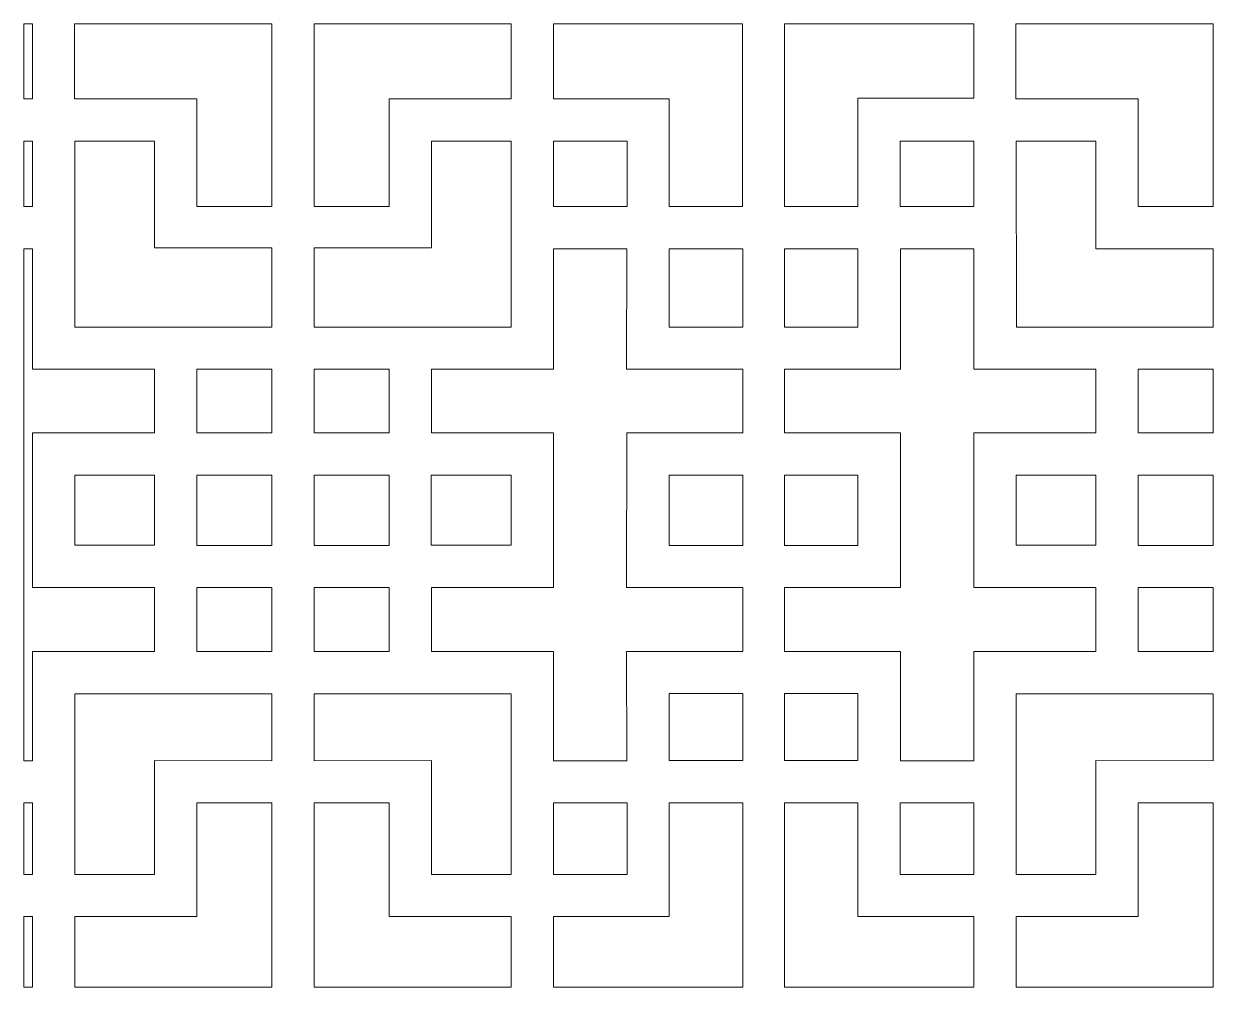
# Model space of a CAD drawing. Header units: centimetres. Extents: x -193 to 324, y -200 to 64.
# Drawn here: x -193.1 to -142.4, y -24.3 to 16.8 of the extents above; entities that cross this region are included whole.
import ezdxf

# ---------------------------------------------------------------- set-up
doc = ezdxf.new("R2010")
doc.units = ezdxf.units.CM
doc.header["$MEASUREMENT"] = 0
doc.layers.add('layer 1', color=7, linetype='Continuous')

msp = doc.modelspace()

# ---------------------------------------------------------------- linework, layer by layer
at = {"layer": 'layer 1', "color": 114, "lineweight": 9}
for points, knots in [([(-193.07662, 13.57045), (-193.07662, 13.57045), (-193.07662, 16.7705), (-193.07662, 16.7705), (-193.07662, 16.7705), (-193.07662, 16.7705), (-192.71046, 16.77046), (-192.71046, 16.77046), (-192.71046, 16.77046), (-192.71046, 16.77046), (-192.71046, 13.57046), (-192.71046, 13.57046), (-192.71046, 13.57046), (-192.71046, 13.57046), (-193.07662, 13.57045), (-193.07662, 13.57045)], [0, 0, 0, 0, 0.2, 0.2, 0.2, 0.2, 0.4, 0.4, 0.4, 0.4, 0.6, 0.6, 0.6, 0.6, 1, 1, 1, 1]), ([(-182.50546, 16.77046), (-182.50546, 16.77046), (-182.50546, 8.98046), (-182.50546, 8.98046), (-182.50546, 8.98046), (-182.50546, 8.98046), (-185.70296, 8.98046), (-185.70296, 8.98046), (-185.70296, 8.98046), (-185.70296, 8.98046), (-185.70296, 13.57046), (-185.70296, 13.57046), (-185.70296, 13.57046), (-185.70296, 13.57046), (-190.91046, 13.57046), (-190.91046, 13.57046), (-190.91046, 13.57046), (-190.91046, 13.57046), (-190.91046, 16.77046), (-190.91046, 16.77046), (-190.91046, 16.77046), (-190.91046, 16.77046), (-182.50546, 16.77046), (-182.50546, 16.77046)], [0, 0, 0, 0, 0.14285714, 0.14285714, 0.14285714, 0.14285714, 0.28571429, 0.28571429, 0.28571429, 0.28571429, 0.42857143, 0.42857143, 0.42857143, 0.42857143, 0.57142857, 0.57142857, 0.57142857, 0.57142857, 0.71428571, 0.71428571, 0.71428571, 0.71428571, 1, 1, 1, 1]), ([(-180.7059, 16.77046), (-180.7059, 16.77046), (-180.7059, 8.98046), (-180.7059, 8.98046), (-180.7059, 8.98046), (-180.7059, 8.98046), (-177.5084, 8.98046), (-177.5084, 8.98046), (-177.5084, 8.98046), (-177.5084, 8.98046), (-177.5084, 13.57046), (-177.5084, 13.57046), (-177.5084, 13.57046), (-177.5084, 13.57046), (-172.3009, 13.57046), (-172.3009, 13.57046), (-172.3009, 13.57046), (-172.3009, 13.57046), (-172.3009, 16.77046), (-172.3009, 16.77046), (-172.3009, 16.77046), (-172.3009, 16.77046), (-180.7059, 16.77046), (-180.7059, 16.77046)], [0, 0, 0, 0, 0.14285714, 0.14285714, 0.14285714, 0.14285714, 0.28571429, 0.28571429, 0.28571429, 0.28571429, 0.42857143, 0.42857143, 0.42857143, 0.42857143, 0.57142857, 0.57142857, 0.57142857, 0.57142857, 0.71428571, 0.71428571, 0.71428571, 0.71428571, 1, 1, 1, 1]), ([(-170.5009, 16.77046), (-170.5009, 16.77046), (-170.5009, 13.57046), (-170.5009, 13.57046), (-170.5009, 13.57046), (-170.5009, 13.57046), (-165.5684, 13.57047), (-165.5684, 13.57047), (-165.5684, 13.57047), (-165.5684, 13.57047), (-165.5684, 8.98046), (-165.5684, 8.98046), (-165.5684, 8.98046), (-165.5684, 8.98046), (-162.4434, 8.98046), (-162.4434, 8.98046), (-162.4434, 8.98046), (-162.4434, 8.98046), (-162.4434, 16.77046), (-162.4434, 16.77046), (-162.4434, 16.77046), (-162.4434, 16.77046), (-170.5009, 16.77046), (-170.5009, 16.77046)], [0, 0, 0, 0, 0.14285714, 0.14285714, 0.14285714, 0.14285714, 0.28571429, 0.28571429, 0.28571429, 0.28571429, 0.42857143, 0.42857143, 0.42857143, 0.42857143, 0.57142857, 0.57142857, 0.57142857, 0.57142857, 0.71428571, 0.71428571, 0.71428571, 0.71428571, 1, 1, 1, 1]), ([(-157.5284, 13.59604), (-157.5284, 13.59604), (-152.5959, 13.59604), (-152.5959, 13.59604), (-152.5959, 13.59604), (-152.5959, 13.59604), (-152.5959, 16.77046), (-152.5959, 16.77046), (-152.5959, 16.77046), (-152.5959, 16.77046), (-160.6534, 16.77046), (-160.6534, 16.77046), (-160.6534, 16.77046), (-160.6534, 16.77046), (-160.6534, 8.98046), (-160.6534, 8.98046), (-160.6534, 8.98046), (-160.6534, 8.98046), (-157.5284, 8.98046), (-157.5284, 8.98046), (-157.5284, 8.98046), (-157.5284, 8.98046), (-157.5284, 13.59604), (-157.5284, 13.59604)], [0, 0, 0, 0, 0.14285714, 0.14285714, 0.14285714, 0.14285714, 0.28571429, 0.28571429, 0.28571429, 0.28571429, 0.42857143, 0.42857143, 0.42857143, 0.42857143, 0.57142857, 0.57142857, 0.57142857, 0.57142857, 0.71428571, 0.71428571, 0.71428571, 0.71428571, 1, 1, 1, 1]), ([(-145.58839, 13.57046), (-145.58839, 13.57046), (-145.5884, 8.98046), (-145.5884, 8.98046), (-145.5884, 8.98046), (-145.5884, 8.98046), (-142.3909, 8.98046), (-142.3909, 8.98046), (-142.3909, 8.98046), (-142.3909, 8.98046), (-142.3909, 16.77046), (-142.3909, 16.77046), (-142.3909, 16.77046), (-142.3909, 16.77046), (-150.7959, 16.77046), (-150.7959, 16.77046), (-150.7959, 16.77046), (-150.7959, 16.77046), (-150.7959, 13.57046), (-150.7959, 13.57046), (-150.7959, 13.57046), (-150.7959, 13.57046), (-145.58839, 13.57046), (-145.58839, 13.57046)], [0, 0, 0, 0, 0.14285714, 0.14285714, 0.14285714, 0.14285714, 0.28571429, 0.28571429, 0.28571429, 0.28571429, 0.42857143, 0.42857143, 0.42857143, 0.42857143, 0.57142857, 0.57142857, 0.57142857, 0.57142857, 0.71428571, 0.71428571, 0.71428571, 0.71428571, 1, 1, 1, 1]), ([(-193.07662, 8.98046), (-193.07662, 8.98046), (-193.0766, 11.77043), (-193.0766, 11.77043), (-193.0766, 11.77043), (-193.0766, 11.77043), (-192.71046, 11.77046), (-192.71046, 11.77046), (-192.71046, 11.77046), (-192.71046, 11.77046), (-192.71046, 8.98046), (-192.71046, 8.98046), (-192.71046, 8.98046), (-192.71046, 8.98046), (-193.07662, 8.98046), (-193.07662, 8.98046)], [0, 0, 0, 0, 0.2, 0.2, 0.2, 0.2, 0.4, 0.4, 0.4, 0.4, 0.6, 0.6, 0.6, 0.6, 1, 1, 1, 1]), ([(-190.90796, 3.84547), (-190.90796, 3.84547), (-190.90796, 11.77046), (-190.90796, 11.77046), (-190.90796, 11.77046), (-190.90796, 11.77046), (-187.50393, 11.77046), (-187.50393, 11.77046), (-187.50393, 11.77046), (-187.50393, 11.77046), (-187.50546, 7.21421), (-187.50546, 7.21421), (-187.50546, 7.21421), (-187.50546, 7.21421), (-182.50546, 7.21421), (-182.50546, 7.21421), (-182.50546, 7.21421), (-182.50546, 7.21421), (-182.50546, 3.84547), (-182.50546, 3.84547), (-182.50546, 3.84547), (-182.50546, 3.84547), (-190.90796, 3.84547), (-190.90796, 3.84547)], [0, 0, 0, 0, 0.14285714, 0.14285714, 0.14285714, 0.14285714, 0.28571429, 0.28571429, 0.28571429, 0.28571429, 0.42857143, 0.42857143, 0.42857143, 0.42857143, 0.57142857, 0.57142857, 0.57142857, 0.57142857, 0.71428571, 0.71428571, 0.71428571, 0.71428571, 1, 1, 1, 1]), ([(-172.3034, 3.84547), (-172.3034, 3.84547), (-172.3034, 11.77046), (-172.3034, 11.77046), (-172.3034, 11.77046), (-172.3034, 11.77046), (-175.70743, 11.77046), (-175.70743, 11.77046), (-175.70743, 11.77046), (-175.70743, 11.77046), (-175.7059, 7.21421), (-175.7059, 7.21421), (-175.7059, 7.21421), (-175.7059, 7.21421), (-180.7059, 7.21421), (-180.7059, 7.21421), (-180.7059, 7.21421), (-180.7059, 7.21421), (-180.7059, 3.84547), (-180.7059, 3.84547), (-180.7059, 3.84547), (-180.7059, 3.84547), (-172.3034, 3.84547), (-172.3034, 3.84547)], [0, 0, 0, 0, 0.14285714, 0.14285714, 0.14285714, 0.14285714, 0.28571429, 0.28571429, 0.28571429, 0.28571429, 0.42857143, 0.42857143, 0.42857143, 0.42857143, 0.57142857, 0.57142857, 0.57142857, 0.57142857, 0.71428571, 0.71428571, 0.71428571, 0.71428571, 1, 1, 1, 1]), ([(-167.3684, 11.77046), (-167.3684, 11.77046), (-170.5009, 11.77046), (-170.5009, 11.77046), (-170.5009, 11.77046), (-170.5009, 11.77046), (-170.5009, 8.98046), (-170.5009, 8.98046), (-170.5009, 8.98046), (-170.5009, 8.98046), (-167.3684, 8.98046), (-167.3684, 8.98046), (-167.3684, 8.98046), (-167.3684, 8.98046), (-167.3684, 11.77046), (-167.3684, 11.77046)], [0, 0, 0, 0, 0.2, 0.2, 0.2, 0.2, 0.4, 0.4, 0.4, 0.4, 0.6, 0.6, 0.6, 0.6, 1, 1, 1, 1]), ([(-152.5959, 11.77046), (-152.5959, 11.77046), (-155.7284, 11.77046), (-155.7284, 11.77046), (-155.7284, 11.77046), (-155.7284, 11.77046), (-155.7284, 8.98046), (-155.7284, 8.98046), (-155.7284, 8.98046), (-155.7284, 8.98046), (-152.5959, 8.98046), (-152.5959, 8.98046), (-152.5959, 8.98046), (-152.5959, 8.98046), (-152.5959, 11.77046), (-152.5959, 11.77046)], [0, 0, 0, 0, 0.2, 0.2, 0.2, 0.2, 0.4, 0.4, 0.4, 0.4, 0.6, 0.6, 0.6, 0.6, 1, 1, 1, 1]), ([(-150.77729, 3.8454), (-150.77729, 3.8454), (-142.3909, 3.84547), (-142.3909, 3.84547), (-142.3909, 3.84547), (-142.3909, 3.84547), (-142.3909, 7.18047), (-142.3909, 7.18047), (-142.3909, 7.18047), (-142.3909, 7.18047), (-147.3909, 7.18001), (-147.3909, 7.18001), (-147.3909, 7.18001), (-147.3909, 7.18001), (-147.3909, 11.77046), (-147.3909, 11.77046), (-147.3909, 11.77046), (-147.3909, 11.77046), (-150.7934, 11.77046), (-150.7934, 11.77046), (-150.7934, 11.77046), (-150.7934, 11.77046), (-150.77729, 3.8454), (-150.77729, 3.8454)], [0, 0, 0, 0, 0.14285714, 0.14285714, 0.14285714, 0.14285714, 0.28571429, 0.28571429, 0.28571429, 0.28571429, 0.42857143, 0.42857143, 0.42857143, 0.42857143, 0.57142857, 0.57142857, 0.57142857, 0.57142857, 0.71428571, 0.71428571, 0.71428571, 0.71428571, 1, 1, 1, 1]), ([(-193.07662, -14.64454), (-193.07662, -14.64454), (-193.07661, 7.1805), (-193.07661, 7.1805), (-193.07661, 7.1805), (-193.07661, 7.1805), (-192.71046, 7.18047), (-192.71046, 7.18047), (-192.71046, 7.18047), (-192.71046, 7.18047), (-192.71046, 2.04297), (-192.71046, 2.04297), (-192.71046, 2.04297), (-192.71046, 2.04297), (-187.50546, 2.04297), (-187.50546, 2.04297), (-187.50546, 2.04297), (-187.50546, 2.04297), (-187.50546, -0.66954), (-187.50546, -0.66954), (-187.50546, -0.66954), (-187.50546, -0.66954), (-192.71046, -0.66953), (-192.71046, -0.66953), (-192.71046, -0.66953), (-192.71046, -0.66953), (-192.71046, -7.26454), (-192.71046, -7.26454), (-192.71046, -7.26454), (-192.71046, -7.26454), (-187.50546, -7.26453), (-187.50546, -7.26453), (-187.50546, -7.26453), (-187.50546, -7.26453), (-187.50546, -9.98453), (-187.50546, -9.98453), (-187.50546, -9.98453), (-187.50546, -9.98453), (-192.71046, -9.98204), (-192.71046, -9.98204), (-192.71046, -9.98204), (-192.71046, -9.98204), (-192.71046, -14.64454), (-192.71046, -14.64454), (-192.71046, -14.64454), (-192.71046, -14.64454), (-193.07662, -14.64454), (-193.07662, -14.64454)], [0, 0, 0, 0, 0.07692308, 0.07692308, 0.07692308, 0.07692308, 0.15384615, 0.15384615, 0.15384615, 0.15384615, 0.23076923, 0.23076923, 0.23076923, 0.23076923, 0.30769231, 0.30769231, 0.30769231, 0.30769231, 0.38461538, 0.38461538, 0.38461538, 0.38461538, 0.46153846, 0.46153846, 0.46153846, 0.46153846, 0.53846154, 0.53846154, 0.53846154, 0.53846154, 0.61538462, 0.61538462, 0.61538462, 0.61538462, 0.69230769, 0.69230769, 0.69230769, 0.69230769, 0.76923077, 0.76923077, 0.76923077, 0.76923077, 0.84615385, 0.84615385, 0.84615385, 0.84615385, 1, 1, 1, 1]), ([(-167.38588, -7.26453), (-167.38588, -7.26453), (-167.3734, -0.66953), (-167.3734, -0.66953), (-167.3734, -0.66953), (-167.3734, -0.66953), (-162.4384, -0.66954), (-162.4384, -0.66954), (-162.4384, -0.66954), (-162.4384, -0.66954), (-162.4384, 2.04297), (-162.4384, 2.04297), (-162.4384, 2.04297), (-162.4384, 2.04297), (-167.38587, 2.04297), (-167.38587, 2.04297), (-167.38587, 2.04297), (-167.38587, 2.04297), (-167.3734, 7.18047), (-167.3734, 7.18047), (-167.3734, 7.18047), (-167.3734, 7.18047), (-170.5009, 7.18047), (-170.5009, 7.18047), (-170.5009, 7.18047), (-170.5009, 7.18047), (-170.5009, 2.04297), (-170.5009, 2.04297), (-170.5009, 2.04297), (-170.5009, 2.04297), (-175.7059, 2.04297), (-175.7059, 2.04297), (-175.7059, 2.04297), (-175.7059, 2.04297), (-175.7059, -0.66954), (-175.7059, -0.66954), (-175.7059, -0.66954), (-175.7059, -0.66954), (-170.5009, -0.66953), (-170.5009, -0.66953), (-170.5009, -0.66953), (-170.5009, -0.66953), (-170.5009, -7.26454), (-170.5009, -7.26454), (-170.5009, -7.26454), (-170.5009, -7.26454), (-175.7059, -7.26453), (-175.7059, -7.26453), (-175.7059, -7.26453), (-175.7059, -7.26453), (-175.7059, -9.98453), (-175.7059, -9.98453), (-175.7059, -9.98453), (-175.7059, -9.98453), (-170.5009, -9.98204), (-170.5009, -9.98204), (-170.5009, -9.98204), (-170.5009, -9.98204), (-170.5009, -14.64454), (-170.5009, -14.64454), (-170.5009, -14.64454), (-170.5009, -14.64454), (-167.3734, -14.64454), (-167.3734, -14.64454), (-167.3734, -14.64454), (-167.3734, -14.64454), (-167.38587, -9.98453), (-167.38587, -9.98453), (-167.38587, -9.98453), (-167.38587, -9.98453), (-162.4384, -9.98453), (-162.4384, -9.98453), (-162.4384, -9.98453), (-162.4384, -9.98453), (-162.4384, -7.26453), (-162.4384, -7.26453), (-162.4384, -7.26453), (-162.4384, -7.26453), (-167.38588, -7.26453), (-167.38588, -7.26453)], [0, 0, 0, 0, 0.04761905, 0.04761905, 0.04761905, 0.04761905, 0.0952381, 0.0952381, 0.0952381, 0.0952381, 0.14285714, 0.14285714, 0.14285714, 0.14285714, 0.19047619, 0.19047619, 0.19047619, 0.19047619, 0.23809524, 0.23809524, 0.23809524, 0.23809524, 0.28571429, 0.28571429, 0.28571429, 0.28571429, 0.33333333, 0.33333333, 0.33333333, 0.33333333, 0.38095238, 0.38095238, 0.38095238, 0.38095238, 0.42857143, 0.42857143, 0.42857143, 0.42857143, 0.47619048, 0.47619048, 0.47619048, 0.47619048, 0.52380952, 0.52380952, 0.52380952, 0.52380952, 0.57142857, 0.57142857, 0.57142857, 0.57142857, 0.61904762, 0.61904762, 0.61904762, 0.61904762, 0.66666667, 0.66666667, 0.66666667, 0.66666667, 0.71428571, 0.71428571, 0.71428571, 0.71428571, 0.76190476, 0.76190476, 0.76190476, 0.76190476, 0.80952381, 0.80952381, 0.80952381, 0.80952381, 0.85714286, 0.85714286, 0.85714286, 0.85714286, 0.9047619, 0.9047619, 0.9047619, 0.9047619, 1, 1, 1, 1]), ([(-162.4384, 7.17797), (-162.4384, 7.17797), (-165.5684, 7.17797), (-165.5684, 7.17797), (-165.5684, 7.17797), (-165.5684, 7.17797), (-165.5684, 3.84547), (-165.5684, 3.84547), (-165.5684, 3.84547), (-165.5684, 3.84547), (-162.4384, 3.84547), (-162.4384, 3.84547), (-162.4384, 3.84547), (-162.4384, 3.84547), (-162.4384, 7.17797), (-162.4384, 7.17797)], [0, 0, 0, 0, 0.2, 0.2, 0.2, 0.2, 0.4, 0.4, 0.4, 0.4, 0.6, 0.6, 0.6, 0.6, 1, 1, 1, 1]), ([(-152.59591, -0.66954), (-152.59591, -0.66954), (-152.5959, -7.26452), (-152.5959, -7.26452), (-152.5959, -7.26452), (-152.5959, -7.26452), (-147.3909, -7.26453), (-147.3909, -7.26453), (-147.3909, -7.26453), (-147.3909, -7.26453), (-147.3909, -9.98453), (-147.3909, -9.98453), (-147.3909, -9.98453), (-147.3909, -9.98453), (-152.5959, -9.98453), (-152.5959, -9.98453), (-152.5959, -9.98453), (-152.5959, -9.98453), (-152.5959, -14.64454), (-152.5959, -14.64454), (-152.5959, -14.64454), (-152.5959, -14.64454), (-155.7234, -14.64454), (-155.7234, -14.64454), (-155.7234, -14.64454), (-155.7234, -14.64454), (-155.7234, -9.98205), (-155.7234, -9.98205), (-155.7234, -9.98205), (-155.7234, -9.98205), (-160.6584, -9.98453), (-160.6584, -9.98453), (-160.6584, -9.98453), (-160.6584, -9.98453), (-160.6584, -7.26453), (-160.6584, -7.26453), (-160.6584, -7.26453), (-160.6584, -7.26453), (-155.7234, -7.26453), (-155.7234, -7.26453), (-155.7234, -7.26453), (-155.7234, -7.26453), (-155.7234, -0.66955), (-155.7234, -0.66955), (-155.7234, -0.66955), (-155.7234, -0.66955), (-160.6584, -0.66954), (-160.6584, -0.66954), (-160.6584, -0.66954), (-160.6584, -0.66954), (-160.6584, 2.04297), (-160.6584, 2.04297), (-160.6584, 2.04297), (-160.6584, 2.04297), (-155.7234, 2.04296), (-155.7234, 2.04296), (-155.7234, 2.04296), (-155.7234, 2.04296), (-155.7234, 7.18047), (-155.7234, 7.18047), (-155.7234, 7.18047), (-155.7234, 7.18047), (-152.5959, 7.18047), (-152.5959, 7.18047), (-152.5959, 7.18047), (-152.5959, 7.18047), (-152.5959, 2.04297), (-152.5959, 2.04297), (-152.5959, 2.04297), (-152.5959, 2.04297), (-147.3909, 2.04297), (-147.3909, 2.04297), (-147.3909, 2.04297), (-147.3909, 2.04297), (-147.3909, -0.66954), (-147.3909, -0.66954), (-147.3909, -0.66954), (-147.3909, -0.66954), (-152.59591, -0.66954), (-152.59591, -0.66954)], [0, 0, 0, 0, 0.04761905, 0.04761905, 0.04761905, 0.04761905, 0.0952381, 0.0952381, 0.0952381, 0.0952381, 0.14285714, 0.14285714, 0.14285714, 0.14285714, 0.19047619, 0.19047619, 0.19047619, 0.19047619, 0.23809524, 0.23809524, 0.23809524, 0.23809524, 0.28571429, 0.28571429, 0.28571429, 0.28571429, 0.33333333, 0.33333333, 0.33333333, 0.33333333, 0.38095238, 0.38095238, 0.38095238, 0.38095238, 0.42857143, 0.42857143, 0.42857143, 0.42857143, 0.47619048, 0.47619048, 0.47619048, 0.47619048, 0.52380952, 0.52380952, 0.52380952, 0.52380952, 0.57142857, 0.57142857, 0.57142857, 0.57142857, 0.61904762, 0.61904762, 0.61904762, 0.61904762, 0.66666667, 0.66666667, 0.66666667, 0.66666667, 0.71428571, 0.71428571, 0.71428571, 0.71428571, 0.76190476, 0.76190476, 0.76190476, 0.76190476, 0.80952381, 0.80952381, 0.80952381, 0.80952381, 0.85714286, 0.85714286, 0.85714286, 0.85714286, 0.9047619, 0.9047619, 0.9047619, 0.9047619, 1, 1, 1, 1]), ([(-157.5284, 7.17797), (-157.5284, 7.17797), (-160.6584, 7.17797), (-160.6584, 7.17797), (-160.6584, 7.17797), (-160.6584, 7.17797), (-160.6584, 3.84547), (-160.6584, 3.84547), (-160.6584, 3.84547), (-160.6584, 3.84547), (-157.5284, 3.84547), (-157.5284, 3.84547), (-157.5284, 3.84547), (-157.5284, 3.84547), (-157.5284, 7.17797), (-157.5284, 7.17797)], [0, 0, 0, 0, 0.2, 0.2, 0.2, 0.2, 0.4, 0.4, 0.4, 0.4, 0.6, 0.6, 0.6, 0.6, 1, 1, 1, 1]), ([(-185.70546, 2.04546), (-185.70546, 2.04546), (-182.50546, 2.04546), (-182.50546, 2.04546), (-182.50546, 2.04546), (-182.50546, 2.04546), (-182.50546, -0.66954), (-182.50546, -0.66954), (-182.50546, -0.66954), (-182.50546, -0.66954), (-185.70546, -0.66954), (-185.70546, -0.66954), (-185.70546, -0.66954), (-185.70546, -0.66954), (-185.70546, 2.04546), (-185.70546, 2.04546)], [0, 0, 0, 0, 0.2, 0.2, 0.2, 0.2, 0.4, 0.4, 0.4, 0.4, 0.6, 0.6, 0.6, 0.6, 1, 1, 1, 1]), ([(-177.5059, 2.04546), (-177.5059, 2.04546), (-180.7059, 2.04546), (-180.7059, 2.04546), (-180.7059, 2.04546), (-180.7059, 2.04546), (-180.7059, -0.66954), (-180.7059, -0.66954), (-180.7059, -0.66954), (-180.7059, -0.66954), (-177.5059, -0.66954), (-177.5059, -0.66954), (-177.5059, -0.66954), (-177.5059, -0.66954), (-177.5059, 2.04546), (-177.5059, 2.04546)], [0, 0, 0, 0, 0.2, 0.2, 0.2, 0.2, 0.4, 0.4, 0.4, 0.4, 0.6, 0.6, 0.6, 0.6, 1, 1, 1, 1]), ([(-142.3909, 2.04546), (-142.3909, 2.04546), (-145.5909, 2.04546), (-145.5909, 2.04546), (-145.5909, 2.04546), (-145.5909, 2.04546), (-145.5909, -0.66954), (-145.5909, -0.66954), (-145.5909, -0.66954), (-145.5909, -0.66954), (-142.3909, -0.66954), (-142.3909, -0.66954), (-142.3909, -0.66954), (-142.3909, -0.66954), (-142.3909, 2.04546), (-142.3909, 2.04546)], [0, 0, 0, 0, 0.2, 0.2, 0.2, 0.2, 0.4, 0.4, 0.4, 0.4, 0.6, 0.6, 0.6, 0.6, 1, 1, 1, 1]), ([(-190.90796, -2.46954), (-190.90796, -2.46954), (-187.50046, -2.46954), (-187.50046, -2.46954), (-187.50046, -2.46954), (-187.50046, -2.46954), (-187.50046, -5.45953), (-187.50046, -5.45953), (-187.50046, -5.45953), (-187.50046, -5.45953), (-190.90796, -5.45953), (-190.90796, -5.45953), (-190.90796, -5.45953), (-190.90796, -5.45953), (-190.90796, -2.46954), (-190.90796, -2.46954)], [0, 0, 0, 0, 0.2, 0.2, 0.2, 0.2, 0.4, 0.4, 0.4, 0.4, 0.6, 0.6, 0.6, 0.6, 1, 1, 1, 1]), ([(-185.70546, -2.46954), (-185.70546, -2.46954), (-182.50546, -2.46954), (-182.50546, -2.46954), (-182.50546, -2.46954), (-182.50546, -2.46954), (-182.50546, -5.46453), (-182.50546, -5.46453), (-182.50546, -5.46453), (-182.50546, -5.46453), (-185.70546, -5.46453), (-185.70546, -5.46453), (-185.70546, -5.46453), (-185.70546, -5.46453), (-185.70546, -2.46954), (-185.70546, -2.46954)], [0, 0, 0, 0, 0.2, 0.2, 0.2, 0.2, 0.4, 0.4, 0.4, 0.4, 0.6, 0.6, 0.6, 0.6, 1, 1, 1, 1]), ([(-177.5059, -2.46954), (-177.5059, -2.46954), (-180.7059, -2.46954), (-180.7059, -2.46954), (-180.7059, -2.46954), (-180.7059, -2.46954), (-180.7059, -5.46453), (-180.7059, -5.46453), (-180.7059, -5.46453), (-180.7059, -5.46453), (-177.5059, -5.46453), (-177.5059, -5.46453), (-177.5059, -5.46453), (-177.5059, -5.46453), (-177.5059, -2.46954), (-177.5059, -2.46954)], [0, 0, 0, 0, 0.2, 0.2, 0.2, 0.2, 0.4, 0.4, 0.4, 0.4, 0.6, 0.6, 0.6, 0.6, 1, 1, 1, 1]), ([(-172.3034, -2.46954), (-172.3034, -2.46954), (-175.7109, -2.46954), (-175.7109, -2.46954), (-175.7109, -2.46954), (-175.7109, -2.46954), (-175.7109, -5.45953), (-175.7109, -5.45953), (-175.7109, -5.45953), (-175.7109, -5.45953), (-172.3034, -5.45953), (-172.3034, -5.45953), (-172.3034, -5.45953), (-172.3034, -5.45953), (-172.3034, -2.46954), (-172.3034, -2.46954)], [0, 0, 0, 0, 0.2, 0.2, 0.2, 0.2, 0.4, 0.4, 0.4, 0.4, 0.6, 0.6, 0.6, 0.6, 1, 1, 1, 1]), ([(-162.4384, -2.46703), (-162.4384, -2.46703), (-165.5684, -2.46703), (-165.5684, -2.46703), (-165.5684, -2.46703), (-165.5684, -2.46703), (-165.5684, -5.46453), (-165.5684, -5.46453), (-165.5684, -5.46453), (-165.5684, -5.46453), (-162.4384, -5.46453), (-162.4384, -5.46453), (-162.4384, -5.46453), (-162.4384, -5.46453), (-162.4384, -2.46703), (-162.4384, -2.46703)], [0, 0, 0, 0, 0.2, 0.2, 0.2, 0.2, 0.4, 0.4, 0.4, 0.4, 0.6, 0.6, 0.6, 0.6, 1, 1, 1, 1]), ([(-157.5284, -2.46703), (-157.5284, -2.46703), (-160.6609, -2.46703), (-160.6609, -2.46703), (-160.6609, -2.46703), (-160.6609, -2.46703), (-160.6609, -5.46453), (-160.6609, -5.46453), (-160.6609, -5.46453), (-160.6609, -5.46453), (-157.5284, -5.46453), (-157.5284, -5.46453), (-157.5284, -5.46453), (-157.5284, -5.46453), (-157.5284, -2.46703), (-157.5284, -2.46703)], [0, 0, 0, 0, 0.2, 0.2, 0.2, 0.2, 0.4, 0.4, 0.4, 0.4, 0.6, 0.6, 0.6, 0.6, 1, 1, 1, 1]), ([(-147.3859, -2.46954), (-147.3859, -2.46954), (-150.7934, -2.46954), (-150.7934, -2.46954), (-150.7934, -2.46954), (-150.7934, -2.46954), (-150.7934, -5.45953), (-150.7934, -5.45953), (-150.7934, -5.45953), (-150.7934, -5.45953), (-147.3859, -5.45953), (-147.3859, -5.45953), (-147.3859, -5.45953), (-147.3859, -5.45953), (-147.3859, -2.46954), (-147.3859, -2.46954)], [0, 0, 0, 0, 0.2, 0.2, 0.2, 0.2, 0.4, 0.4, 0.4, 0.4, 0.6, 0.6, 0.6, 0.6, 1, 1, 1, 1]), ([(-142.3909, -2.46954), (-142.3909, -2.46954), (-145.5909, -2.46954), (-145.5909, -2.46954), (-145.5909, -2.46954), (-145.5909, -2.46954), (-145.5909, -5.46453), (-145.5909, -5.46453), (-145.5909, -5.46453), (-145.5909, -5.46453), (-142.3909, -5.46453), (-142.3909, -5.46453), (-142.3909, -5.46453), (-142.3909, -5.46453), (-142.3909, -2.46954), (-142.3909, -2.46954)], [0, 0, 0, 0, 0.2, 0.2, 0.2, 0.2, 0.4, 0.4, 0.4, 0.4, 0.6, 0.6, 0.6, 0.6, 1, 1, 1, 1]), ([(-185.70546, -7.26204), (-185.70546, -7.26204), (-182.50546, -7.26204), (-182.50546, -7.26204), (-182.50546, -7.26204), (-182.50546, -7.26204), (-182.50546, -9.98453), (-182.50546, -9.98453), (-182.50546, -9.98453), (-182.50546, -9.98453), (-185.70546, -9.98453), (-185.70546, -9.98453), (-185.70546, -9.98453), (-185.70546, -9.98453), (-185.70546, -7.26204), (-185.70546, -7.26204)], [0, 0, 0, 0, 0.2, 0.2, 0.2, 0.2, 0.4, 0.4, 0.4, 0.4, 0.6, 0.6, 0.6, 0.6, 1, 1, 1, 1]), ([(-177.5059, -7.26204), (-177.5059, -7.26204), (-180.7059, -7.26204), (-180.7059, -7.26204), (-180.7059, -7.26204), (-180.7059, -7.26204), (-180.7059, -9.98453), (-180.7059, -9.98453), (-180.7059, -9.98453), (-180.7059, -9.98453), (-177.5059, -9.98453), (-177.5059, -9.98453), (-177.5059, -9.98453), (-177.5059, -9.98453), (-177.5059, -7.26204), (-177.5059, -7.26204)], [0, 0, 0, 0, 0.2, 0.2, 0.2, 0.2, 0.4, 0.4, 0.4, 0.4, 0.6, 0.6, 0.6, 0.6, 1, 1, 1, 1]), ([(-142.39141, -7.2604), (-142.39141, -7.2604), (-145.5893, -7.2604), (-145.5893, -7.2604), (-145.5893, -7.2604), (-145.5893, -7.2604), (-145.5893, -9.98676), (-145.5893, -9.98676), (-145.5893, -9.98676), (-145.5893, -9.98676), (-142.39141, -9.98676), (-142.39141, -9.98676), (-142.39141, -9.98676), (-142.39141, -9.98676), (-142.39141, -7.2604), (-142.39141, -7.2604)], [0, 0, 0, 0, 0.2, 0.2, 0.2, 0.2, 0.4, 0.4, 0.4, 0.4, 0.6, 0.6, 0.6, 0.6, 1, 1, 1, 1]), ([(-187.50546, -14.63954), (-187.50546, -14.63954), (-182.50546, -14.64454), (-182.50546, -14.64454), (-182.50546, -14.64454), (-182.50546, -14.64454), (-182.50546, -11.78454), (-182.50546, -11.78454), (-182.50546, -11.78454), (-182.50546, -11.78454), (-190.90796, -11.78454), (-190.90796, -11.78454), (-190.90796, -11.78454), (-190.90796, -11.78454), (-190.90796, -19.48704), (-190.90796, -19.48704), (-190.90796, -19.48704), (-190.90796, -19.48704), (-187.50546, -19.48704), (-187.50546, -19.48704), (-187.50546, -19.48704), (-187.50546, -19.48704), (-187.50546, -14.63954), (-187.50546, -14.63954)], [0, 0, 0, 0, 0.14285714, 0.14285714, 0.14285714, 0.14285714, 0.28571429, 0.28571429, 0.28571429, 0.28571429, 0.42857143, 0.42857143, 0.42857143, 0.42857143, 0.57142857, 0.57142857, 0.57142857, 0.57142857, 0.71428571, 0.71428571, 0.71428571, 0.71428571, 1, 1, 1, 1]), ([(-175.7059, -14.63954), (-175.7059, -14.63954), (-180.7059, -14.64454), (-180.7059, -14.64454), (-180.7059, -14.64454), (-180.7059, -14.64454), (-180.7059, -11.78454), (-180.7059, -11.78454), (-180.7059, -11.78454), (-180.7059, -11.78454), (-172.3034, -11.78454), (-172.3034, -11.78454), (-172.3034, -11.78454), (-172.3034, -11.78454), (-172.3034, -19.48704), (-172.3034, -19.48704), (-172.3034, -19.48704), (-172.3034, -19.48704), (-175.7059, -19.48704), (-175.7059, -19.48704), (-175.7059, -19.48704), (-175.7059, -19.48704), (-175.7059, -14.63954), (-175.7059, -14.63954)], [0, 0, 0, 0, 0.14285714, 0.14285714, 0.14285714, 0.14285714, 0.28571429, 0.28571429, 0.28571429, 0.28571429, 0.42857143, 0.42857143, 0.42857143, 0.42857143, 0.57142857, 0.57142857, 0.57142857, 0.57142857, 0.71428571, 0.71428571, 0.71428571, 0.71428571, 1, 1, 1, 1]), ([(-162.4384, -11.78204), (-162.4384, -11.78204), (-165.5709, -11.78204), (-165.5709, -11.78204), (-165.5709, -11.78204), (-165.5709, -11.78204), (-165.5709, -14.63954), (-165.5709, -14.63954), (-165.5709, -14.63954), (-165.5709, -14.63954), (-162.4384, -14.63954), (-162.4384, -14.63954), (-162.4384, -14.63954), (-162.4384, -14.63954), (-162.4384, -11.78204), (-162.4384, -11.78204)], [0, 0, 0, 0, 0.2, 0.2, 0.2, 0.2, 0.4, 0.4, 0.4, 0.4, 0.6, 0.6, 0.6, 0.6, 1, 1, 1, 1]), ([(-157.5284, -11.78204), (-157.5284, -11.78204), (-160.6584, -11.78204), (-160.6584, -11.78204), (-160.6584, -11.78204), (-160.6584, -11.78204), (-160.6584, -14.63954), (-160.6584, -14.63954), (-160.6584, -14.63954), (-160.6584, -14.63954), (-157.5284, -14.63954), (-157.5284, -14.63954), (-157.5284, -14.63954), (-157.5284, -14.63954), (-157.5284, -11.78204), (-157.5284, -11.78204)], [0, 0, 0, 0, 0.2, 0.2, 0.2, 0.2, 0.4, 0.4, 0.4, 0.4, 0.6, 0.6, 0.6, 0.6, 1, 1, 1, 1]), ([(-147.3909, -14.63954), (-147.3909, -14.63954), (-142.3909, -14.64076), (-142.3909, -14.64076), (-142.3909, -14.64076), (-142.3909, -14.64076), (-142.3909, -11.78454), (-142.3909, -11.78454), (-142.3909, -11.78454), (-142.3909, -11.78454), (-150.788, -11.78454), (-150.788, -11.78454), (-150.788, -11.78454), (-150.788, -11.78454), (-150.7934, -19.48704), (-150.7934, -19.48704), (-150.7934, -19.48704), (-150.7934, -19.48704), (-147.3909, -19.48704), (-147.3909, -19.48704), (-147.3909, -19.48704), (-147.3909, -19.48704), (-147.3909, -14.63954), (-147.3909, -14.63954)], [0, 0, 0, 0, 0.14285714, 0.14285714, 0.14285714, 0.14285714, 0.28571429, 0.28571429, 0.28571429, 0.28571429, 0.42857143, 0.42857143, 0.42857143, 0.42857143, 0.57142857, 0.57142857, 0.57142857, 0.57142857, 0.71428571, 0.71428571, 0.71428571, 0.71428571, 1, 1, 1, 1]), ([(-193.0766, -19.48704), (-193.0766, -19.48704), (-193.07661, -16.43955), (-193.07661, -16.43955), (-193.07661, -16.43955), (-193.07661, -16.43955), (-192.71046, -16.43954), (-192.71046, -16.43954), (-192.71046, -16.43954), (-192.71046, -16.43954), (-192.71046, -19.48704), (-192.71046, -19.48704), (-192.71046, -19.48704), (-192.71046, -19.48704), (-193.0766, -19.48704), (-193.0766, -19.48704)], [0, 0, 0, 0, 0.2, 0.2, 0.2, 0.2, 0.4, 0.4, 0.4, 0.4, 0.6, 0.6, 0.6, 0.6, 1, 1, 1, 1]), ([(-182.50546, -24.29704), (-182.50546, -24.29704), (-182.50546, -16.44204), (-182.50546, -16.44204), (-182.50546, -16.44204), (-182.50546, -16.44204), (-185.70546, -16.44204), (-185.70546, -16.44204), (-185.70546, -16.44204), (-185.70546, -16.44204), (-185.70296, -21.28704), (-185.70296, -21.28704), (-185.70296, -21.28704), (-185.70296, -21.28704), (-190.90796, -21.28704), (-190.90796, -21.28704), (-190.90796, -21.28704), (-190.90796, -21.28704), (-190.90796, -24.29704), (-190.90796, -24.29704), (-190.90796, -24.29704), (-190.90796, -24.29704), (-182.50546, -24.29704), (-182.50546, -24.29704)], [0, 0, 0, 0, 0.14285714, 0.14285714, 0.14285714, 0.14285714, 0.28571429, 0.28571429, 0.28571429, 0.28571429, 0.42857143, 0.42857143, 0.42857143, 0.42857143, 0.57142857, 0.57142857, 0.57142857, 0.57142857, 0.71428571, 0.71428571, 0.71428571, 0.71428571, 1, 1, 1, 1]), ([(-180.7059, -24.29704), (-180.7059, -24.29704), (-180.7059, -16.44204), (-180.7059, -16.44204), (-180.7059, -16.44204), (-180.7059, -16.44204), (-177.5059, -16.44204), (-177.5059, -16.44204), (-177.5059, -16.44204), (-177.5059, -16.44204), (-177.5084, -21.28704), (-177.5084, -21.28704), (-177.5084, -21.28704), (-177.5084, -21.28704), (-172.3034, -21.28704), (-172.3034, -21.28704), (-172.3034, -21.28704), (-172.3034, -21.28704), (-172.3034, -24.29704), (-172.3034, -24.29704), (-172.3034, -24.29704), (-172.3034, -24.29704), (-180.7059, -24.29704), (-180.7059, -24.29704)], [0, 0, 0, 0, 0.14285714, 0.14285714, 0.14285714, 0.14285714, 0.28571429, 0.28571429, 0.28571429, 0.28571429, 0.42857143, 0.42857143, 0.42857143, 0.42857143, 0.57142857, 0.57142857, 0.57142857, 0.57142857, 0.71428571, 0.71428571, 0.71428571, 0.71428571, 1, 1, 1, 1]), ([(-167.3684, -16.43954), (-167.3684, -16.43954), (-170.5009, -16.43954), (-170.5009, -16.43954), (-170.5009, -16.43954), (-170.5009, -16.43954), (-170.5009, -19.48704), (-170.5009, -19.48704), (-170.5009, -19.48704), (-170.5009, -19.48704), (-167.3684, -19.48704), (-167.3684, -19.48704), (-167.3684, -19.48704), (-167.3684, -19.48704), (-167.3684, -16.43954), (-167.3684, -16.43954)], [0, 0, 0, 0, 0.2, 0.2, 0.2, 0.2, 0.4, 0.4, 0.4, 0.4, 0.6, 0.6, 0.6, 0.6, 1, 1, 1, 1]), ([(-162.4384, -24.29704), (-162.4384, -24.29704), (-162.4384, -16.44204), (-162.4384, -16.44204), (-162.4384, -16.44204), (-162.4384, -16.44204), (-165.57091, -16.44204), (-165.57091, -16.44204), (-165.57091, -16.44204), (-165.57091, -16.44204), (-165.5684, -21.28704), (-165.5684, -21.28704), (-165.5684, -21.28704), (-165.5684, -21.28704), (-170.5009, -21.28704), (-170.5009, -21.28704), (-170.5009, -21.28704), (-170.5009, -21.28704), (-170.5009, -24.29704), (-170.5009, -24.29704), (-170.5009, -24.29704), (-170.5009, -24.29704), (-162.4384, -24.29704), (-162.4384, -24.29704)], [0, 0, 0, 0, 0.14285714, 0.14285714, 0.14285714, 0.14285714, 0.28571429, 0.28571429, 0.28571429, 0.28571429, 0.42857143, 0.42857143, 0.42857143, 0.42857143, 0.57142857, 0.57142857, 0.57142857, 0.57142857, 0.71428571, 0.71428571, 0.71428571, 0.71428571, 1, 1, 1, 1]), ([(-157.5284, -21.28704), (-157.5284, -21.28704), (-157.5284, -16.44204), (-157.5284, -16.44204), (-157.5284, -16.44204), (-157.5284, -16.44204), (-160.6584, -16.44204), (-160.6584, -16.44204), (-160.6584, -16.44204), (-160.6584, -16.44204), (-160.6584, -24.29704), (-160.6584, -24.29704), (-160.6584, -24.29704), (-160.6584, -24.29704), (-152.5959, -24.29704), (-152.5959, -24.29704), (-152.5959, -24.29704), (-152.5959, -24.29704), (-152.5959, -21.28704), (-152.5959, -21.28704), (-152.5959, -21.28704), (-152.5959, -21.28704), (-157.5284, -21.28704), (-157.5284, -21.28704)], [0, 0, 0, 0, 0.14285714, 0.14285714, 0.14285714, 0.14285714, 0.28571429, 0.28571429, 0.28571429, 0.28571429, 0.42857143, 0.42857143, 0.42857143, 0.42857143, 0.57142857, 0.57142857, 0.57142857, 0.57142857, 0.71428571, 0.71428571, 0.71428571, 0.71428571, 1, 1, 1, 1]), ([(-152.5959, -16.43954), (-152.5959, -16.43954), (-155.7284, -16.43954), (-155.7284, -16.43954), (-155.7284, -16.43954), (-155.7284, -16.43954), (-155.7284, -19.48704), (-155.7284, -19.48704), (-155.7284, -19.48704), (-155.7284, -19.48704), (-152.5959, -19.48704), (-152.5959, -19.48704), (-152.5959, -19.48704), (-152.5959, -19.48704), (-152.5959, -16.43954), (-152.5959, -16.43954)], [0, 0, 0, 0, 0.2, 0.2, 0.2, 0.2, 0.4, 0.4, 0.4, 0.4, 0.6, 0.6, 0.6, 0.6, 1, 1, 1, 1]), ([(-142.3909, -16.44204), (-142.3909, -16.44204), (-145.5909, -16.44204), (-145.5909, -16.44204), (-145.5909, -16.44204), (-145.5909, -16.44204), (-145.58841, -21.28704), (-145.58841, -21.28704), (-145.58841, -21.28704), (-145.58841, -21.28704), (-150.7934, -21.28704), (-150.7934, -21.28704), (-150.7934, -21.28704), (-150.7934, -21.28704), (-150.7934, -24.29704), (-150.7934, -24.29704), (-150.7934, -24.29704), (-150.7934, -24.29704), (-142.3909, -24.29704), (-142.3909, -24.29704), (-142.3909, -24.29704), (-142.3909, -24.29704), (-142.3909, -16.44204), (-142.3909, -16.44204)], [0, 0, 0, 0, 0.14285714, 0.14285714, 0.14285714, 0.14285714, 0.28571429, 0.28571429, 0.28571429, 0.28571429, 0.42857143, 0.42857143, 0.42857143, 0.42857143, 0.57142857, 0.57142857, 0.57142857, 0.57142857, 0.71428571, 0.71428571, 0.71428571, 0.71428571, 1, 1, 1, 1]), ([(-193.07661, -24.29704), (-193.07661, -24.29704), (-193.07661, -21.28699), (-193.07661, -21.28699), (-193.07661, -21.28699), (-193.07661, -21.28699), (-192.71046, -21.28704), (-192.71046, -21.28704), (-192.71046, -21.28704), (-192.71046, -21.28704), (-192.71046, -24.29704), (-192.71046, -24.29704), (-192.71046, -24.29704), (-192.71046, -24.29704), (-193.07661, -24.29704), (-193.07661, -24.29704)], [0, 0, 0, 0, 0.2, 0.2, 0.2, 0.2, 0.4, 0.4, 0.4, 0.4, 0.6, 0.6, 0.6, 0.6, 1, 1, 1, 1])]:
    msp.add_open_spline(points, degree=3, knots=knots, dxfattribs=at)

doc.saveas('drawing.dxf')
